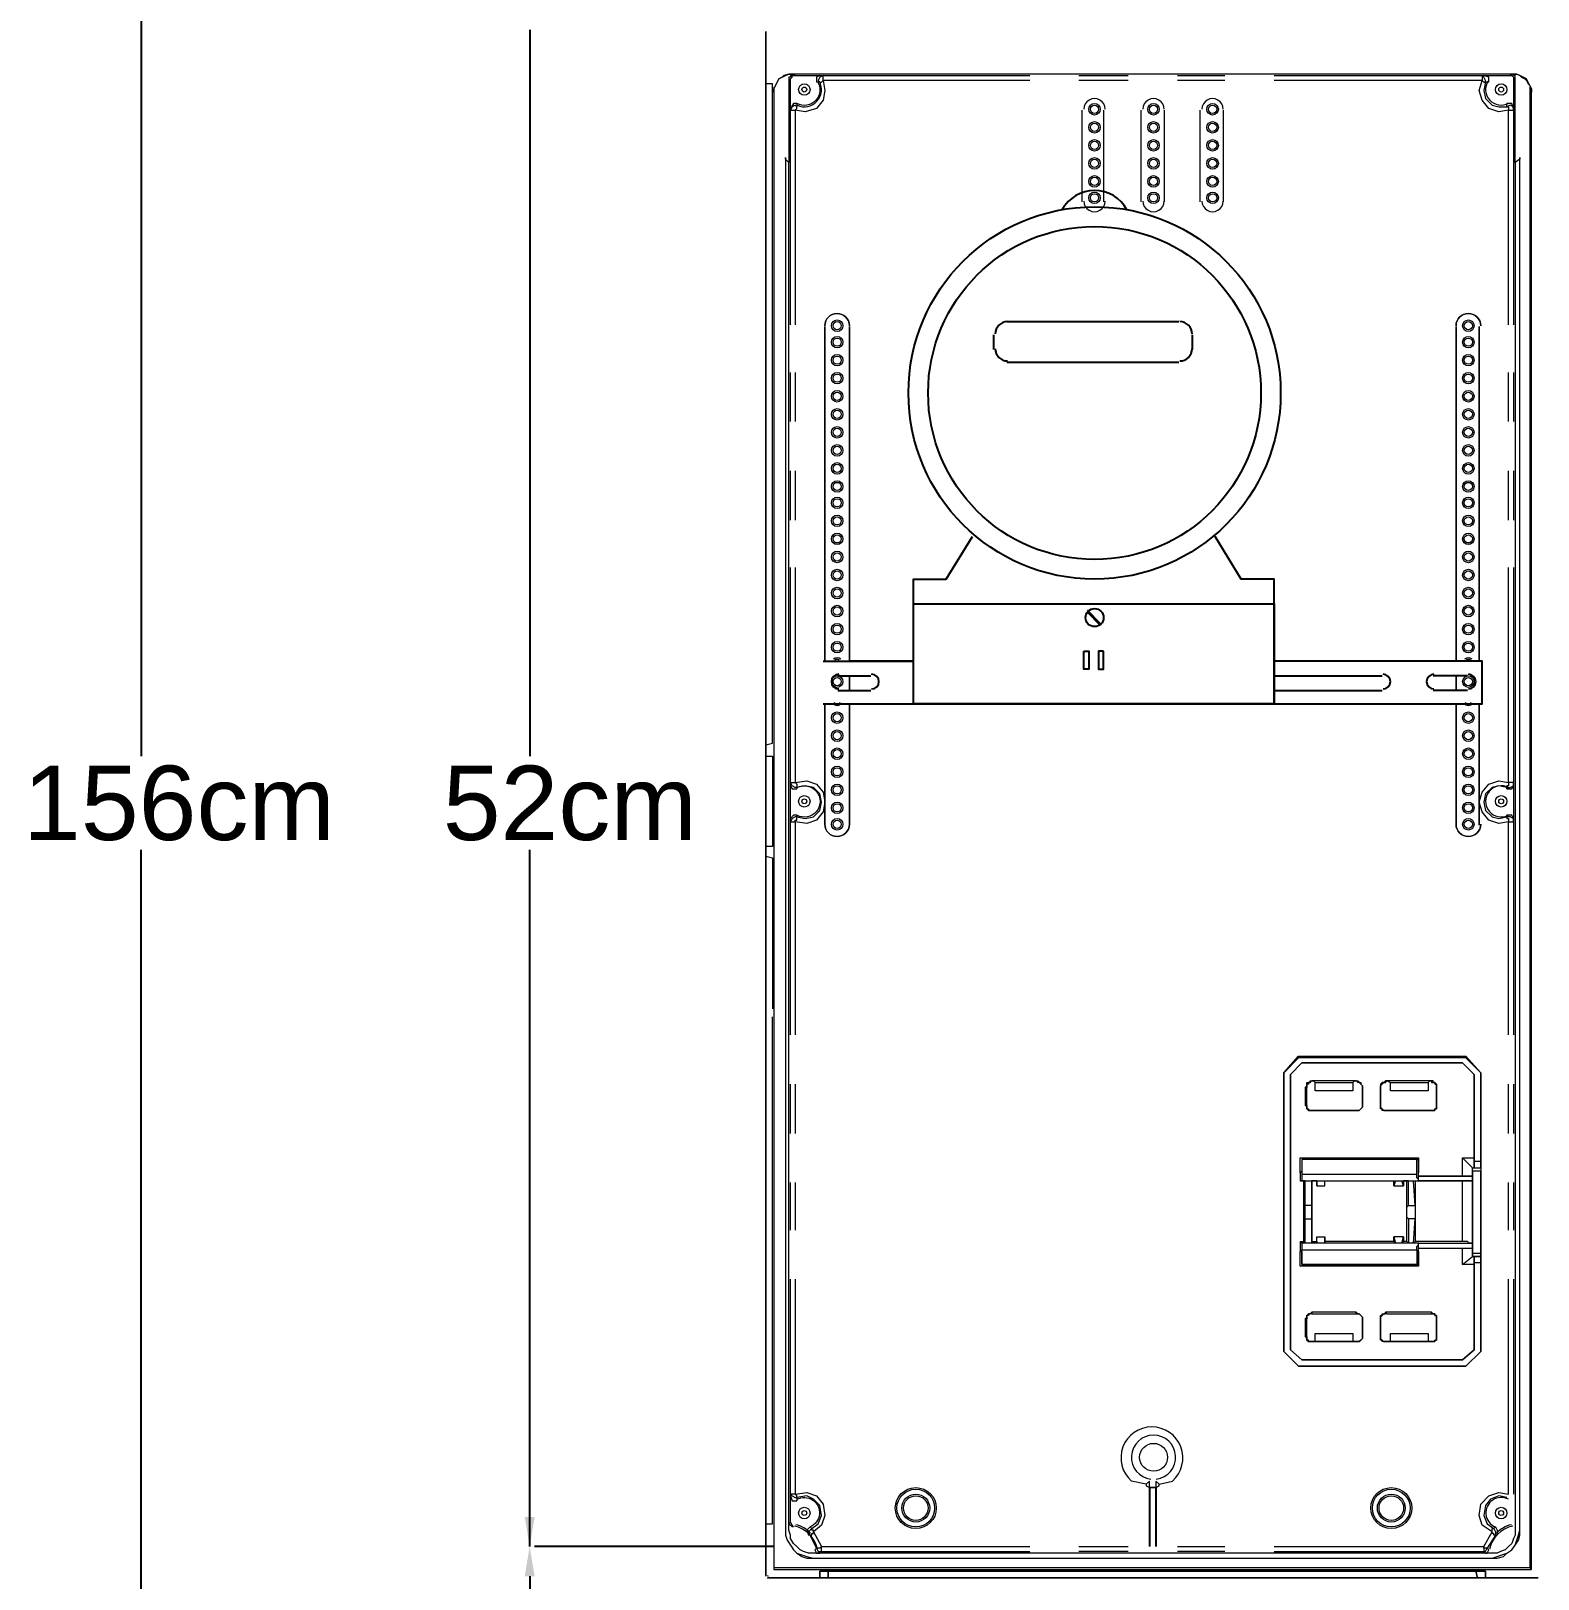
# Model space of a CAD drawing. Header units: millimetres. Extents: x -305 to 1353, y -289 to 1176.
# Drawn here: x -256 to -204.4, y 368.5 to 421.5 of the extents above; entities that cross this region are included whole.
import ezdxf

# ---------------------------------------------------------------- set-up
doc = ezdxf.new("R2010")
doc.units = ezdxf.units.MM
doc.header["$MEASUREMENT"] = 0
doc.layers.add('PDF_0', color=7, linetype='Continuous')
doc.layers.add('PDF_Text', color=7, linetype='Continuous')
doc.styles.add('PDF Arial', font='arial.ttf')

msp = doc.modelspace()

# ---------------------------------------------------------------- linework, layer by layer
at = {"layer": 'PDF_0', "color": 150, "lineweight": 25, "true_color": 0x007eff}
for points in [[(-252.211, 473.533), (-252.211, 396.654)], [(-238.902, 421.531), (-238.902, 396.654)], [(-252.211, 316.574), (-252.211, 393.453)], [(-238.902, 369.586), (-238.902, 393.453)], [(-230.534, 369.586), (-238.733, 369.586)], [(-238.902, 368.575), (-238.902, 343.641)]]:
    msp.add_lwpolyline(points, dxfattribs=at)
at = {"layer": 'PDF_0', "lineweight": 18}
for points in [[(-230.815, 368.575), (-230.815, 421.475)], [(-230.534, 419.397), (-230.534, 419.51), (-230.478, 419.622), (-230.422, 419.734), (-230.366, 419.847), (-230.253, 419.903), (-230.141, 419.959), (-230.029, 420.015), (-229.916, 420.015), (-230.029, 420.015), (-230.197, 419.959), (-230.253, 419.903), (-230.366, 419.847), (-230.422, 419.734), (-230.478, 419.622), (-230.534, 419.51)], [(-205.207, 420.015), (-205.095, 420.015), (-204.983, 419.959), (-204.926, 419.903), (-204.814, 419.847), (-204.758, 419.79), (-204.702, 419.678), (-204.646, 419.622), (-204.59, 419.51), (-204.59, 419.397), (-204.59, 419.51), (-204.646, 419.622), (-204.702, 419.734), (-204.758, 419.847), (-204.87, 419.903), (-204.983, 419.959), (-205.095, 420.015)], [(-229.186, 369.193), (-205.937, 369.193), (-205.769, 369.249), (-205.6, 369.305), (-205.432, 369.361), (-205.263, 369.474), (-205.151, 369.642), (-205.095, 369.811), (-205.039, 369.979), (-204.983, 370.148), (-204.983, 417.095), (-205.151, 416.983), (-205.151, 370.148), (-205.151, 369.979), (-205.207, 369.867), (-205.263, 369.698), (-205.376, 369.586), (-205.488, 369.474), (-205.656, 369.417), (-205.769, 369.361), (-205.937, 369.361), (-229.186, 369.361), (-229.355, 369.361), (-229.523, 369.417), (-229.636, 369.474), (-229.748, 369.586), (-229.86, 369.698), (-229.973, 369.867), (-229.973, 369.979), (-230.029, 370.148), (-230.029, 416.983), (-230.141, 417.095), (-230.141, 370.148), (-230.141, 369.979), (-230.085, 369.811), (-229.973, 369.642), (-229.86, 369.474), (-229.748, 369.361), (-229.579, 369.305), (-229.411, 369.249)], [(-228.793, 411.367), (-228.793, 399.911)], [(-227.951, 399.911), (-227.951, 411.367)], [(-207.173, 411.367), (-207.173, 399.911)], [(-206.387, 399.911), (-206.387, 411.367)], [(-227.951, 398.9), (-227.951, 399.405)], [(-207.173, 399.405), (-207.173, 398.9)], [(-228.793, 398.451), (-228.793, 394.295)], [(-227.951, 394.295), (-227.951, 398.451)], [(-207.173, 394.295), (-207.173, 398.451)], [(-206.387, 394.295), (-206.387, 398.451)], [(-213.069, 376.269), (-213.069, 385.815), (-212.564, 386.377), (-212.564, 386.321), (-213.069, 385.815)], [(-210.598, 385.535), (-212.115, 385.535), (-212.058, 385.535), (-212.002, 385.478), (-210.711, 385.478), (-210.654, 385.535)], [(-210.374, 385.31), (-210.374, 385.366), (-210.43, 385.422), (-210.486, 385.478), (-210.542, 385.478), (-210.598, 385.535), (-210.542, 385.535), (-210.486, 385.478), (-210.43, 385.478), (-210.43, 385.422), (-210.374, 385.366)], [(-208.015, 385.535), (-209.588, 385.535), (-209.531, 385.535), (-209.419, 385.478), (-208.127, 385.478), (-208.071, 385.535)], [(-207.847, 385.31), (-207.847, 385.366), (-207.847, 385.422), (-207.903, 385.478), (-207.959, 385.478), (-207.959, 385.535), (-208.015, 385.535), (-208.015, 385.478), (-207.959, 385.478), (-207.903, 385.478), (-207.903, 385.422), (-207.847, 385.422), (-207.847, 385.366)], [(-210.598, 384.524), (-210.542, 384.524), (-210.486, 384.524), (-210.43, 384.58), (-210.374, 384.636), (-210.374, 384.692), (-210.374, 384.636), (-210.43, 384.58), (-210.486, 384.524), (-210.542, 384.524)], [(-209.756, 384.692), (-209.756, 384.636), (-209.7, 384.58), (-209.644, 384.524), (-209.588, 384.524), (-209.531, 384.524), (-209.588, 384.524), (-209.644, 384.524), (-209.7, 384.524), (-209.7, 384.58), (-209.756, 384.58), (-209.756, 384.636)], [(-206.611, 382.277), (-208.464, 382.277), (-206.948, 382.277), (-206.892, 382.277), (-206.836, 382.277), (-206.78, 382.277), (-206.723, 382.277), (-206.667, 382.277)], [(-208.97, 381.941), (-209.026, 382.109), (-208.97, 382.109)], [(-211.665, 379.975), (-211.946, 379.975), (-212.115, 379.975), (-212.339, 379.975), (-212.452, 379.975), (-212.452, 379.919), (-212.452, 379.863), (-212.452, 379.807), (-212.452, 379.75), (-208.521, 379.75), (-208.521, 379.807), (-208.521, 379.863), (-208.464, 379.919), (-208.464, 379.975), (-208.633, 379.975), (-208.801, 379.975), (-209.026, 379.975), (-209.251, 379.975)], [(-212.115, 377.56), (-212.171, 377.56), (-212.227, 377.56), (-212.227, 377.504), (-212.283, 377.504), (-212.283, 377.448), (-212.283, 377.392), (-212.339, 377.392), (-212.283, 377.448), (-212.283, 377.504), (-212.227, 377.56), (-212.171, 377.56), (-212.115, 377.616)], [(-208.015, 377.616), (-209.588, 377.616), (-209.531, 377.56), (-208.015, 377.56)], [(-209.756, 376.774), (-209.756, 376.718), (-209.7, 376.662), (-209.644, 376.606), (-209.588, 376.606), (-209.531, 376.606), (-209.588, 376.606), (-209.644, 376.606), (-209.7, 376.606), (-209.7, 376.662), (-209.756, 376.662), (-209.756, 376.718)], [(-208.015, 376.606), (-207.959, 376.606), (-207.903, 376.606), (-207.903, 376.662), (-207.847, 376.662), (-207.847, 376.718), (-207.847, 376.774), (-207.847, 376.718), (-207.847, 376.662), (-207.903, 376.662), (-207.903, 376.606), (-207.959, 376.606)], [(-217.786, 371.664), (-217.674, 371.608), (-217.45, 371.608), (-217.337, 371.664), (-217.337, 371.72), (-217.45, 371.832), (-217.45, 371.608), (-217.674, 371.608), (-217.674, 371.832), (-217.786, 371.72)], [(-230.759, 368.519), (-204.365, 368.519)], [(-204.365, 368.519), (-230.759, 368.519)], [(-228.962, 368.519), (-228.962, 368.744), (-228.681, 368.744), (-206.499, 368.744), (-206.162, 368.744), (-206.162, 368.519), (-206.162, 368.744), (-206.499, 368.744), (-228.681, 368.744), (-228.962, 368.744)]]:
    msp.add_lwpolyline(points, close=True, dxfattribs=at)
for points in [[(-205.151, 416.983), (-205.151, 419.847), (-205.151, 419.903), (-205.151, 419.959), (-205.207, 419.959), (-205.207, 420.015), (-205.263, 420.015), (-229.86, 420.015), (-229.916, 420.015), (-229.916, 419.959), (-229.973, 419.959), (-229.973, 419.903), (-230.029, 419.903), (-230.029, 419.847), (-230.029, 416.983)], [(-205.207, 420.015), (-229.916, 420.015)], [(-206.05, 419.734), (-206.05, 419.903), (-206.218, 419.959), (-205.32, 419.959), (-205.263, 419.959), (-205.207, 419.903), (-205.207, 419.847), (-205.207, 419.79), (-205.207, 418.836), (-205.263, 419.004), (-205.432, 419.004)], [(-230.815, 397.047), (-230.59, 397.103), (-230.59, 419.678), (-230.815, 419.678)], [(-230.534, 419.566), (-230.534, 368.856)], [(-230.534, 419.397), (-230.534, 368.8)], [(-230.534, 419.397), (-230.534, 419.397)], [(-204.646, 419.566), (-204.646, 368.856), (-204.59, 368.8), (-204.59, 419.397)], [(-219.977, 415.635), (-219.977, 418.78)], [(-219.247, 418.78), (-219.247, 415.635)], [(-217.955, 415.635), (-217.955, 418.78)], [(-217.169, 418.78), (-217.169, 415.635)], [(-215.933, 415.635), (-215.933, 418.78)], [(-215.147, 418.78), (-215.147, 415.635)], [(-230.141, 417.095), (-230.141, 417.151), (-230.141, 370.148), (-230.141, 369.979), (-230.085, 369.811), (-229.973, 369.642), (-229.86, 369.474), (-229.748, 369.361), (-229.579, 369.249), (-229.411, 369.193), (-229.186, 369.193), (-205.937, 369.193), (-205.769, 369.193), (-205.544, 369.249), (-205.432, 369.361), (-205.263, 369.474), (-205.151, 369.642), (-205.039, 369.811), (-204.983, 369.979), (-204.983, 370.148), (-204.983, 417.151), (-204.983, 417.095)], [(-230.029, 416.983), (-230.029, 416.983)], [(-228.793, 411.367), (-228.793, 411.367)], [(-227.951, 411.367), (-227.951, 411.367)], [(-207.173, 411.367), (-207.173, 411.367)], [(-206.387, 411.367), (-206.387, 411.367)], [(-230.815, 396.654), (-230.59, 396.654), (-230.59, 393.565), (-230.815, 393.565)], [(-205.432, 395.531), (-205.263, 395.531), (-205.207, 395.643), (-205.207, 394.52), (-205.263, 394.632), (-205.432, 394.632)], [(-230.815, 393.228), (-230.59, 393.172), (-230.59, 388.005)], [(-230.815, 370.372), (-230.59, 370.372), (-230.59, 387.725)], [(-212.845, 385.759), (-212.452, 386.152), (-212.845, 385.759)], [(-212.564, 386.377), (-206.836, 386.377), (-206.836, 386.321), (-212.564, 386.321)], [(-212.452, 386.152), (-206.948, 386.152), (-212.452, 386.152)], [(-206.948, 386.152), (-206.555, 385.759), (-206.948, 386.152)], [(-206.836, 386.321), (-206.33, 385.815), (-206.836, 386.377)], [(-212.845, 376.325), (-212.845, 385.759), (-212.845, 376.325)], [(-212.339, 385.31), (-212.283, 385.366), (-212.283, 385.422), (-212.283, 385.478), (-212.227, 385.478), (-212.171, 385.478), (-212.171, 385.535), (-212.115, 385.535), (-212.171, 385.478), (-212.227, 385.478), (-212.227, 385.422), (-212.283, 385.422), (-212.283, 385.366), (-212.283, 385.31)], [(-210.711, 385.478), (-210.711, 385.198), (-212.002, 385.198), (-212.002, 385.478)], [(-209.588, 385.535), (-209.644, 385.478), (-209.7, 385.478), (-209.756, 385.422), (-209.756, 385.366), (-209.756, 385.31), (-209.756, 384.692), (-209.756, 385.31), (-209.756, 385.366), (-209.7, 385.422), (-209.644, 385.478), (-209.588, 385.478), (-209.531, 385.535)], [(-208.127, 385.478), (-208.127, 385.198), (-209.419, 385.198), (-209.419, 385.478)], [(-206.611, 382.446), (-206.611, 379.638), (-206.611, 379.526), (-206.611, 379.807), (-206.611, 379.975), (-206.611, 382.109), (-206.611, 382.277), (-206.611, 382.558), (-206.33, 382.558), (-206.33, 382.446), (-206.611, 382.446), (-206.611, 382.558), (-206.555, 382.558), (-206.33, 382.558), (-206.33, 382.614), (-206.33, 382.671), (-206.33, 382.727), (-206.33, 382.783), (-206.33, 385.815), (-206.33, 376.269), (-206.33, 379.301), (-206.33, 379.357), (-206.33, 379.413), (-206.33, 379.47), (-206.33, 379.526), (-206.555, 379.526), (-206.611, 379.526), (-206.33, 379.526), (-206.33, 379.638)], [(-206.555, 382.783), (-206.555, 385.759), (-206.555, 382.895), (-206.555, 382.839), (-206.555, 382.783), (-206.555, 382.727), (-206.555, 382.671), (-206.555, 382.614), (-206.555, 382.558), (-206.555, 382.614), (-206.555, 382.671), (-206.555, 382.727), (-206.555, 382.783), (-206.33, 382.783)], [(-212.283, 384.692), (-212.283, 385.31), (-212.339, 385.31), (-212.339, 384.692), (-212.283, 384.692), (-212.283, 384.636), (-212.283, 384.58), (-212.227, 384.58), (-212.227, 384.524), (-212.171, 384.524), (-212.115, 384.524), (-212.171, 384.524), (-212.227, 384.524), (-212.283, 384.58), (-212.283, 384.636), (-212.283, 384.692), (-212.339, 384.692)], [(-210.374, 384.692), (-210.374, 385.31), (-210.374, 384.692)], [(-209.588, 384.524), (-208.015, 384.524), (-207.959, 384.524), (-207.903, 384.524), (-207.903, 384.58), (-207.847, 384.58), (-207.847, 384.636), (-207.847, 384.692), (-207.847, 385.31), (-207.847, 384.692), (-207.847, 384.636), (-207.847, 384.58), (-207.903, 384.58), (-207.903, 384.524), (-207.959, 384.524), (-208.015, 384.524), (-209.531, 384.524)], [(-212.115, 384.524), (-210.598, 384.524), (-212.115, 384.524)], [(-212.508, 382.39), (-212.508, 382.895), (-208.464, 382.895), (-208.464, 382.39)], [(-208.521, 382.839), (-208.464, 382.839), (-212.452, 382.839), (-212.452, 382.502), (-212.452, 382.446), (-212.508, 382.39), (-212.508, 382.109), (-212.452, 382.109)], [(-208.521, 382.334), (-208.521, 382.839), (-212.452, 382.839), (-212.452, 382.334), (-212.452, 382.277), (-212.452, 382.221), (-212.452, 382.165), (-212.452, 382.109), (-212.339, 382.109), (-212.115, 382.109), (-211.946, 382.109), (-211.665, 382.109), (-209.251, 382.109), (-209.026, 382.109), (-208.801, 382.109), (-208.633, 382.109), (-208.464, 382.109), (-208.464, 382.165), (-208.521, 382.221), (-208.521, 382.277), (-208.521, 382.334), (-212.452, 382.334)], [(-208.801, 381.267), (-208.577, 381.267), (-208.633, 382.109), (-208.577, 382.109), (-206.948, 382.109), (-206.892, 382.109), (-206.836, 382.109), (-206.78, 382.109), (-206.723, 382.109), (-206.667, 382.109), (-206.611, 382.109), (-208.464, 382.109), (-208.464, 382.277), (-208.464, 382.39), (-208.464, 382.446), (-208.464, 382.502), (-208.464, 382.839)], [(-206.948, 382.277), (-206.948, 382.895), (-206.611, 382.558)], [(-206.948, 382.895), (-206.555, 382.895)], [(-206.611, 379.638), (-206.33, 379.638), (-206.33, 382.446)], [(-212.395, 382.109), (-212.395, 380.031), (-212.339, 379.975), (-212.339, 380.817), (-212.339, 380.874), (-212.339, 380.93), (-212.339, 380.986), (-212.339, 381.042), (-212.339, 381.098), (-212.339, 381.154), (-212.339, 381.21), (-212.339, 381.267), (-212.339, 382.109), (-212.395, 382.109), (-212.508, 382.109)], [(-211.946, 381.941), (-211.946, 382.109), (-212.115, 382.109), (-212.115, 381.267), (-212.339, 381.267)], [(-212.115, 380.031), (-212.115, 382.109)], [(-211.946, 382.109), (-211.946, 381.941), (-211.665, 381.941), (-211.665, 382.109)], [(-211.665, 381.941), (-211.665, 382.109), (-209.307, 382.109), (-209.251, 382.109), (-209.307, 381.941), (-208.97, 381.941)], [(-209.307, 381.941), (-209.307, 382.109)], [(-208.801, 380.817), (-208.857, 380.874), (-208.857, 380.93), (-208.857, 380.986), (-208.857, 381.042), (-208.857, 381.098), (-208.857, 381.154), (-208.857, 381.21), (-208.801, 381.267), (-208.801, 382.109), (-208.857, 382.109), (-208.97, 382.109)], [(-208.857, 380.031), (-208.857, 382.109)], [(-208.577, 382.109), (-208.577, 380.031)], [(-206.948, 380.031), (-206.948, 382.109)], [(-212.115, 381.267), (-212.115, 381.21), (-212.115, 381.154), (-212.115, 381.098), (-212.115, 381.042), (-212.115, 380.986), (-212.115, 380.93), (-212.115, 380.874), (-212.115, 380.817)], [(-208.577, 381.267), (-208.577, 381.21), (-208.577, 381.154), (-208.577, 381.098), (-208.577, 381.042), (-208.577, 380.986), (-208.577, 380.93), (-208.577, 380.874), (-208.577, 380.817)], [(-212.339, 380.817), (-212.115, 380.817), (-212.115, 379.975), (-212.115, 380.031), (-211.946, 380.031), (-211.946, 379.975), (-211.946, 380.2), (-211.665, 380.2), (-211.665, 379.975), (-211.665, 380.031)], [(-208.521, 379.75), (-208.521, 379.245), (-208.464, 379.245), (-208.464, 379.638), (-208.464, 379.694), (-208.464, 379.807), (-208.464, 379.975), (-206.611, 379.975), (-206.667, 379.975), (-206.723, 379.975), (-206.78, 380.031), (-206.836, 380.031), (-206.892, 380.031), (-206.948, 380.031), (-208.577, 380.031), (-208.633, 379.975), (-208.577, 380.817), (-208.801, 380.817), (-208.801, 379.975), (-208.857, 380.031), (-208.97, 380.031), (-209.026, 379.975), (-208.97, 380.2), (-209.307, 380.2), (-209.251, 379.975), (-209.307, 380.031), (-211.665, 380.031), (-211.665, 380.2)], [(-211.946, 380.031), (-211.946, 380.2)], [(-209.307, 380.031), (-209.307, 380.2)], [(-208.97, 380.2), (-208.97, 380.031)], [(-212.452, 379.975), (-212.508, 380.031), (-212.508, 379.694), (-212.452, 379.694), (-212.452, 379.638), (-212.452, 379.245), (-212.452, 379.75)], [(-212.508, 380.031), (-212.395, 380.031)], [(-208.464, 379.694), (-208.464, 379.189), (-212.508, 379.189), (-212.508, 379.694)], [(-208.464, 379.807), (-206.611, 379.807)], [(-206.948, 379.245), (-206.948, 379.807)], [(-208.464, 379.245), (-212.452, 379.245), (-208.521, 379.245)], [(-206.555, 379.245), (-206.948, 379.245), (-206.611, 379.526)], [(-206.33, 379.301), (-206.555, 379.301), (-206.555, 379.357), (-206.555, 379.413), (-206.555, 379.47), (-206.555, 379.526), (-206.555, 379.47), (-206.555, 379.413), (-206.555, 379.357), (-206.555, 379.301), (-206.555, 379.245), (-206.555, 376.325), (-206.555, 379.301)], [(-212.339, 376.774), (-212.283, 376.774), (-212.283, 376.718), (-212.283, 376.662), (-212.227, 376.606), (-212.171, 376.606), (-212.115, 376.606), (-210.598, 376.606), (-210.542, 376.606), (-210.486, 376.606), (-210.43, 376.662), (-210.374, 376.718), (-210.374, 376.774), (-210.374, 377.392), (-210.374, 377.448), (-210.43, 377.504), (-210.486, 377.56), (-210.542, 377.56), (-210.598, 377.616), (-212.115, 377.616)], [(-210.598, 377.56), (-210.542, 377.56), (-210.486, 377.56), (-210.43, 377.504), (-210.374, 377.448), (-210.374, 377.392), (-210.374, 376.774), (-210.374, 376.718), (-210.43, 376.662), (-210.486, 376.606), (-210.542, 376.606), (-210.598, 376.606), (-210.654, 376.606), (-210.711, 376.606), (-212.002, 376.606), (-212.058, 376.606), (-212.115, 376.606), (-212.171, 376.606), (-212.227, 376.606), (-212.227, 376.662), (-212.283, 376.662), (-212.283, 376.718), (-212.283, 376.774)], [(-212.115, 377.56), (-210.598, 377.56), (-210.598, 377.616)], [(-209.531, 377.56), (-209.588, 377.56), (-209.644, 377.56), (-209.7, 377.504), (-209.756, 377.448), (-209.756, 377.392), (-209.756, 377.448), (-209.756, 377.504), (-209.7, 377.504), (-209.7, 377.56), (-209.644, 377.56), (-209.588, 377.56), (-209.588, 377.616)], [(-208.015, 377.56), (-207.959, 377.56), (-207.903, 377.56), (-207.903, 377.504), (-207.847, 377.504), (-207.847, 377.448), (-207.847, 377.392), (-207.847, 377.448), (-207.847, 377.504), (-207.903, 377.504), (-207.903, 377.56), (-207.959, 377.56), (-208.015, 377.616)], [(-212.339, 377.392), (-212.339, 376.774), (-212.283, 376.774), (-212.283, 377.392)], [(-209.756, 376.774), (-209.756, 377.392), (-209.756, 376.774)], [(-207.847, 377.392), (-207.847, 376.774), (-207.847, 377.392)], [(-212.002, 376.606), (-212.002, 376.886), (-210.711, 376.886), (-210.711, 376.606)], [(-209.588, 376.606), (-208.015, 376.606), (-208.071, 376.606), (-208.127, 376.606), (-209.419, 376.606), (-209.531, 376.606)], [(-209.419, 376.606), (-209.419, 376.886), (-208.127, 376.886), (-208.127, 376.606)], [(-212.564, 375.763), (-213.069, 376.269), (-212.564, 375.763)], [(-212.452, 375.988), (-212.845, 376.325), (-212.452, 375.988)], [(-212.452, 375.988), (-206.948, 375.988), (-212.452, 375.988)], [(-206.555, 376.325), (-206.948, 375.988), (-206.555, 376.325)], [(-206.33, 376.269), (-206.836, 375.763), (-206.33, 376.269)], [(-212.564, 375.763), (-206.836, 375.763), (-212.564, 375.763)], [(-217.786, 371.72), (-218.292, 371.832)], [(-217.786, 371.72), (-217.786, 371.72)], [(-217.337, 371.72), (-216.888, 371.832)], [(-229.86, 370.26), (-229.916, 370.316), (-229.973, 370.428), (-229.973, 371.327), (-229.916, 371.158), (-229.748, 371.158)], [(-230.141, 370.148), (-230.141, 370.148)], [(-229.13, 369.474), (-229.074, 369.361), (-228.962, 369.361), (-229.186, 369.361), (-229.355, 369.361), (-229.523, 369.417), (-229.636, 369.474), (-229.748, 369.586), (-229.86, 369.698), (-229.973, 369.867), (-229.973, 369.979), (-230.029, 370.148), (-230.029, 370.372), (-229.973, 370.316), (-229.916, 370.26)], [(-205.151, 370.148), (-205.151, 369.979), (-205.207, 369.867), (-205.263, 369.698), (-205.376, 369.586), (-205.488, 369.474), (-205.656, 369.417), (-205.769, 369.361), (-205.937, 369.361), (-206.162, 369.361), (-206.106, 369.361), (-206.05, 369.474)], [(-229.186, 369.193), (-229.186, 369.193)], [(-205.937, 369.193), (-205.937, 369.193)], [(-204.365, 368.519), (-230.759, 368.519)], [(-204.646, 368.856), (-230.534, 368.856), (-230.534, 368.8), (-204.59, 368.8)], [(-206.162, 368.519), (-206.162, 368.744), (-206.499, 368.744), (-228.681, 368.744), (-228.962, 368.744), (-228.962, 368.519)]]:
    msp.add_lwpolyline(points, dxfattribs=at)
for points in [[(-229.047, 419.772, -0.775478), (-229.748, 419.004), (-229.86, 419.004), (-229.973, 418.836), (-229.973, 419.79), (-229.973, 419.847), (-229.916, 419.903), (-229.916, 419.959), (-229.86, 419.959), (-229.804, 419.959), (-228.962, 419.959), (-229.074, 419.903), (-229.074, 419.734)], [(-229.748, 395.579, -1.671898), (-229.748, 394.632), (-229.86, 394.632), (-229.973, 394.52), (-229.973, 395.643), (-229.916, 395.531), (-229.748, 395.531)], [(-229.748, 371.207, -1.055203), (-229.299, 370.26), (-229.411, 370.148), (-229.355, 369.979)], [(-205.376, 371.207, 1.055362), (-205.825, 370.26), (-205.769, 370.148), (-205.769, 369.979)]]:
    msp.add_lwpolyline(points, format="xyb", dxfattribs=at)
at = {"layer": 'PDF_0', "lineweight": 0}
for points in [[(-229.86, 420.015), (-229.804, 419.959)], [(-221.774, 419.79), (-228.849, 419.79), (-228.849, 419.959), (-228.962, 419.903), (-229.018, 419.79), (-228.962, 419.734), (-229.074, 419.734)], [(-228.962, 419.959), (-228.849, 419.959), (-221.774, 419.959)], [(-220.089, 419.959), (-218.404, 419.959)], [(-216.719, 419.959), (-215.091, 419.959)], [(-213.406, 419.959), (-206.274, 419.959), (-206.218, 419.959)], [(-205.32, 419.959), (-205.263, 420.015)], [(-229.973, 419.79), (-230.029, 419.847)], [(-228.962, 419.734), (-228.906, 419.734), (-228.849, 419.79), (-228.793, 419.453), (-228.849, 419.117), (-229.074, 418.836), (-229.467, 418.723), (-229.804, 418.78), (-229.748, 418.836), (-229.748, 418.892)], [(-218.404, 419.79), (-220.089, 419.79)], [(-215.091, 419.79), (-216.719, 419.79)], [(-206.05, 419.734), (-206.162, 419.734), (-206.218, 419.453), (-206.162, 419.173), (-205.937, 418.948), (-205.713, 418.892), (-205.432, 418.892), (-205.376, 418.892), (-205.376, 418.836), (-205.376, 418.78), (-205.713, 418.723), (-206.05, 418.836), (-206.274, 419.117), (-206.387, 419.453), (-206.274, 419.79), (-213.406, 419.79)], [(-205.151, 419.847), (-205.207, 419.79)], [(-229.748, 419.004), (-229.748, 418.892), (-229.804, 418.948), (-229.916, 418.892), (-229.973, 418.78), (-229.804, 418.78), (-229.804, 411.423)], [(-229.973, 411.423), (-229.973, 418.78), (-229.973, 418.836)], [(-205.376, 411.423), (-205.376, 418.78), (-205.207, 418.78), (-205.207, 418.892), (-205.32, 418.948), (-205.432, 418.892), (-205.432, 419.004)], [(-205.207, 418.836), (-205.207, 418.78), (-205.207, 411.423)], [(-229.973, 408.11), (-229.973, 409.794)], [(-229.804, 409.794), (-229.804, 408.11)], [(-205.376, 408.11), (-205.376, 409.794)], [(-205.207, 409.794), (-205.207, 408.11)], [(-229.973, 404.74), (-229.973, 406.425)], [(-229.804, 406.425), (-229.804, 404.74)], [(-205.376, 404.74), (-205.376, 406.425)], [(-205.207, 406.425), (-205.207, 404.74)], [(-229.973, 395.643), (-229.973, 395.755), (-229.973, 403.112)], [(-229.804, 403.112), (-229.804, 395.755), (-229.748, 395.699), (-229.748, 395.643), (-229.748, 395.587), (-229.804, 395.587), (-229.916, 395.643), (-229.973, 395.755), (-229.804, 395.755), (-229.411, 395.811), (-229.074, 395.699), (-228.849, 395.418), (-228.793, 395.081), (-228.849, 394.744), (-229.074, 394.464), (-229.411, 394.351), (-229.804, 394.407), (-229.804, 394.464), (-229.748, 394.464), (-229.748, 394.52), (-229.748, 394.576), (-229.467, 394.52), (-229.186, 394.576), (-228.962, 394.8), (-228.906, 395.081), (-228.962, 395.362), (-229.186, 395.587), (-229.467, 395.643), (-229.748, 395.587), (-229.748, 395.531)], [(-205.376, 387.107), (-205.376, 394.407), (-205.207, 394.407), (-205.207, 394.52), (-205.32, 394.576), (-205.432, 394.576), (-205.432, 394.52), (-205.376, 394.52), (-205.376, 394.464), (-205.376, 394.407), (-205.713, 394.351), (-206.05, 394.464), (-206.274, 394.744), (-206.387, 395.081), (-206.274, 395.418), (-206.05, 395.699), (-205.713, 395.811), (-205.376, 395.755), (-205.376, 395.699), (-205.376, 395.643), (-205.432, 395.643), (-205.432, 395.587), (-205.32, 395.587), (-205.207, 395.643), (-205.207, 395.755), (-205.376, 395.755), (-205.376, 403.112)], [(-205.207, 403.112), (-205.207, 395.755), (-205.207, 395.643)], [(-205.432, 395.531), (-205.432, 395.587), (-205.713, 395.643), (-205.937, 395.587), (-206.162, 395.362), (-206.218, 395.081), (-206.162, 394.8), (-205.937, 394.576), (-205.713, 394.52), (-205.432, 394.576), (-205.432, 394.632)], [(-229.748, 394.632), (-229.748, 394.576), (-229.804, 394.576), (-229.916, 394.52), (-229.973, 394.407), (-229.804, 394.407), (-229.804, 387.107)], [(-229.973, 387.107), (-229.973, 394.407), (-229.973, 394.52)], [(-205.207, 394.52), (-205.207, 394.407), (-205.207, 387.107)], [(-229.973, 383.738), (-229.973, 385.422)], [(-229.804, 385.422), (-229.804, 383.738)], [(-205.376, 383.738), (-205.376, 385.422)], [(-205.207, 385.422), (-205.207, 383.738)], [(-229.973, 380.424), (-229.973, 382.053)], [(-229.804, 382.053), (-229.804, 380.424)], [(-205.376, 380.424), (-205.376, 382.053)], [(-205.207, 382.053), (-205.207, 380.424)], [(-229.973, 371.327), (-229.973, 371.383), (-229.973, 378.74)], [(-229.804, 378.74), (-229.804, 371.383), (-229.973, 371.383), (-229.916, 371.327), (-229.804, 371.271), (-229.748, 371.271), (-229.748, 371.158)], [(-213.406, 369.586), (-206.218, 369.586), (-206.218, 369.417), (-206.162, 369.417), (-206.106, 369.53), (-206.162, 369.53), (-206.218, 369.53), (-206.218, 369.586), (-205.937, 370.091), (-205.937, 370.148), (-205.937, 370.204), (-205.881, 370.204), (-205.825, 370.091), (-205.825, 369.979), (-205.881, 369.979), (-205.881, 370.035), (-205.937, 370.035), (-205.937, 370.091), (-206.274, 370.316), (-206.387, 370.653), (-206.33, 371.046), (-206.05, 371.327), (-205.713, 371.439), (-205.376, 371.383), (-205.376, 378.74)], [(-205.207, 378.74), (-205.207, 371.383)], [(-229.299, 370.26), (-229.243, 370.204), (-229.018, 370.372), (-228.906, 370.653), (-228.962, 370.99), (-229.186, 371.214), (-229.411, 371.327), (-229.748, 371.271), (-229.748, 371.327), (-229.804, 371.383), (-229.411, 371.439), (-229.074, 371.327), (-228.849, 371.046), (-228.793, 370.653), (-228.906, 370.316), (-229.186, 370.091), (-229.186, 370.148), (-229.243, 370.148), (-229.243, 370.204), (-229.355, 370.091), (-229.299, 369.979), (-229.243, 369.979), (-229.243, 370.035), (-229.186, 370.035), (-229.186, 370.091), (-228.906, 369.586), (-221.774, 369.586)], [(-205.432, 371.271), (-205.713, 371.327), (-205.993, 371.214), (-206.162, 370.99), (-206.218, 370.653), (-206.106, 370.372), (-205.881, 370.204), (-205.825, 370.26)], [(-230.029, 370.372), (-229.973, 370.428)], [(-230.029, 370.148), (-230.029, 370.148)], [(-229.86, 370.26), (-229.916, 370.26)], [(-229.13, 369.474), (-229.074, 369.53), (-229.018, 369.417), (-228.906, 369.417), (-228.906, 369.586), (-228.962, 369.53), (-229.018, 369.53), (-229.074, 369.53), (-229.299, 369.979), (-229.355, 369.979)], [(-220.089, 369.586), (-218.404, 369.586)], [(-216.719, 369.586), (-215.091, 369.586)], [(-205.769, 369.979), (-205.825, 369.979), (-206.106, 369.53), (-206.05, 369.474)], [(-229.186, 369.361), (-229.186, 369.361)], [(-228.962, 369.361), (-228.906, 369.417), (-221.774, 369.417)], [(-218.404, 369.417), (-220.089, 369.417)], [(-215.091, 369.417), (-216.719, 369.417)], [(-213.406, 369.417), (-206.218, 369.417), (-206.162, 369.361)], [(-205.937, 369.361), (-205.937, 369.361)], [(-228.681, 368.744), (-228.681, 368.519)], [(-206.443, 368.519), (-206.499, 368.744)]]:
    msp.add_lwpolyline(points, dxfattribs=at)
for points in [[(-206.274, 419.959), (-206.274, 419.79), (-206.218, 419.734), (-206.162, 419.734), (-206.162, 419.79), (-206.218, 419.903)], [(-228.681, 368.519), (-228.681, 368.744)], [(-206.499, 368.744), (-206.443, 368.519)]]:
    msp.add_lwpolyline(points, close=True, dxfattribs=at)
at = {"layer": 'PDF_0', "lineweight": 18}
for points in [[(-227.951, 411.395, 0.999967), (-228.793, 411.395, -0.999967)], [(-206.33, 411.395, 0.999967), (-207.173, 411.395, -0.999967)], [(-228.793, 394.323, 0.999977), (-227.951, 394.323, -0.999977)], [(-207.173, 394.323, 0.999977), (-206.33, 394.323, -0.999977)]]:
    msp.add_lwpolyline(points, format="xyb", close=True, dxfattribs=at)
at = {"layer": 'PDF_0', "lineweight": 25}
for points in [[(-222.56, 411.535), (-216.663, 411.535)], [(-223.009, 410.581), (-223.009, 411.086)], [(-216.214, 411.086), (-216.214, 410.581)], [(-216.663, 410.131), (-222.56, 410.131)], [(-225.761, 398.451), (-225.761, 402.719), (-224.638, 402.719), (-223.739, 404.179)], [(-213.406, 398.451), (-213.406, 402.719), (-214.529, 402.719), (-215.428, 404.179)], [(-219.808, 401.652), (-219.359, 401.202)], [(-219.808, 401.596), (-219.359, 401.146)], [(-228.849, 398.451), (-206.274, 398.451), (-206.274, 399.911), (-213.406, 399.911)], [(-228.849, 399.911), (-225.761, 399.911), (-227.951, 399.911)], [(-228.344, 399.405), (-227.221, 399.405)], [(-213.406, 399.405), (-209.7, 399.405)], [(-206.78, 399.405), (-207.959, 399.405)], [(-228.344, 398.9), (-227.221, 398.9)], [(-213.406, 398.9), (-209.7, 398.9)], [(-206.78, 398.9), (-207.959, 398.9)], [(-217.674, 371.608), (-217.674, 369.586)], [(-217.45, 371.608), (-217.45, 369.586)]]:
    msp.add_lwpolyline(points, dxfattribs=at)
for points in [[(-225.761, 401.876), (-213.406, 401.876), (-213.406, 398.451), (-225.761, 398.451)], [(-219.92, 400.248), (-219.752, 400.248), (-219.752, 399.63), (-219.92, 399.63)], [(-219.247, 400.248), (-219.415, 400.248), (-219.415, 399.63), (-219.247, 399.63)]]:
    msp.add_lwpolyline(points, close=True, dxfattribs=at)
for points in [[(-228.316, 399.462, 0.414167), (-228.569, 399.209, 0.414167), (-228.316, 398.956)], [(-227.193, 398.956, 0.414167), (-226.94, 399.209, 0.414167), (-227.193, 399.462)], [(-209.672, 398.956, 0.414167), (-209.419, 399.209, 0.414167), (-209.672, 399.462)], [(-207.931, 399.462, 0.414167), (-208.184, 399.209, 0.414167), (-207.931, 398.956)], [(-206.752, 398.956, 0.414167), (-206.499, 399.209, 0.414167), (-206.752, 399.462)]]:
    msp.add_lwpolyline(points, format="xyb", dxfattribs=at)
at = {"layer": 'PDF_0', "lineweight": 18}
for centre, radius in [((-229.495, 419.482), 0.197), ((-229.495, 419.482), 0.0843), ((-205.628, 419.482), 0.197), ((-205.628, 419.482), 0.0843), ((-219.555, 418.808), 0.197), ((-219.555, 418.808), 0.14), ((-217.534, 418.808), 0.197), ((-217.534, 418.808), 0.14), ((-215.512, 418.808), 0.197), ((-215.512, 418.808), 0.14), ((-219.555, 418.19), 0.197), ((-219.555, 418.19), 0.14), ((-217.534, 418.19), 0.197), ((-217.534, 418.19), 0.14), ((-215.512, 418.19), 0.197), ((-215.512, 418.19), 0.14), ((-219.555, 417.572), 0.197), ((-217.534, 417.572), 0.197), ((-215.512, 417.572), 0.197), ((-219.555, 417.572), 0.14), ((-217.534, 417.572), 0.14), ((-215.512, 417.572), 0.14), ((-219.555, 416.954), 0.197), ((-219.555, 416.955), 0.14), ((-217.534, 416.954), 0.197), ((-217.534, 416.955), 0.14), ((-215.512, 416.954), 0.197), ((-215.512, 416.955), 0.14), ((-219.555, 416.337), 0.197), ((-219.555, 416.337), 0.14), ((-217.534, 416.337), 0.197), ((-217.534, 416.337), 0.14), ((-215.512, 416.337), 0.197), ((-215.512, 416.337), 0.14), ((-219.555, 415.775), 0.197), ((-219.555, 415.775), 0.14), ((-217.534, 415.775), 0.197), ((-217.534, 415.775), 0.14), ((-215.512, 415.775), 0.197), ((-215.512, 415.775), 0.14), ((-228.372, 411.395), 0.197), ((-228.372, 411.395), 0.14), ((-206.752, 411.395), 0.197), ((-206.752, 411.395), 0.14), ((-228.372, 410.833), 0.197), ((-228.372, 410.833), 0.14), ((-206.752, 410.833), 0.197), ((-206.752, 410.833), 0.14), ((-228.372, 410.216), 0.197), ((-228.372, 410.216), 0.14), ((-206.752, 410.216), 0.197), ((-206.752, 410.216), 0.14), ((-228.372, 409.598), 0.197), ((-206.752, 409.598), 0.197), ((-228.372, 409.598), 0.14), ((-206.752, 409.598), 0.14), ((-228.372, 408.98), 0.197), ((-228.372, 408.98), 0.14), ((-206.752, 408.98), 0.197), ((-206.752, 408.98), 0.14), ((-228.372, 408.362), 0.197), ((-228.372, 408.362), 0.14), ((-206.752, 408.362), 0.197), ((-206.752, 408.362), 0.14), ((-228.372, 407.745), 0.197), ((-228.372, 407.745), 0.14), ((-206.752, 407.745), 0.197), ((-206.752, 407.745), 0.14), ((-228.372, 407.127), 0.197), ((-228.372, 407.127), 0.14), ((-206.752, 407.127), 0.197), ((-206.752, 407.127), 0.14), ((-228.372, 406.509), 0.197), ((-228.372, 406.509), 0.14), ((-206.752, 406.509), 0.197), ((-206.752, 406.509), 0.14), ((-228.372, 405.892), 0.197), ((-206.752, 405.892), 0.197), ((-228.372, 405.892), 0.14), ((-206.752, 405.892), 0.14), ((-228.372, 405.33), 0.197), ((-228.372, 405.33), 0.14), ((-206.752, 405.33), 0.197), ((-206.752, 405.33), 0.14), ((-228.372, 404.712), 0.197), ((-228.372, 404.712), 0.14), ((-206.752, 404.712), 0.197), ((-206.752, 404.712), 0.14), ((-228.372, 404.095), 0.197), ((-228.372, 404.095), 0.14), ((-206.752, 404.095), 0.197), ((-206.752, 404.095), 0.14), ((-228.372, 403.477), 0.197), ((-228.372, 403.477), 0.14), ((-206.752, 403.477), 0.197), ((-206.752, 403.477), 0.14), ((-228.372, 402.859), 0.197), ((-228.372, 402.859), 0.14), ((-206.752, 402.859), 0.197), ((-206.752, 402.859), 0.14), ((-228.372, 402.241), 0.197), ((-228.372, 402.241), 0.14), ((-206.752, 402.241), 0.197), ((-206.752, 402.241), 0.14), ((-228.372, 401.624), 0.197), ((-228.372, 401.624), 0.14), ((-206.752, 401.624), 0.197), ((-206.752, 401.624), 0.14), ((-228.372, 401.006), 0.197), ((-228.372, 401.006), 0.14), ((-206.752, 401.006), 0.197), ((-206.752, 401.006), 0.14), ((-228.372, 400.388), 0.197), ((-228.372, 400.388), 0.14), ((-206.752, 400.388), 0.197), ((-206.752, 400.388), 0.14), ((-228.372, 399.209), 0.197), ((-228.372, 399.209), 0.14), ((-206.752, 399.209), 0.197), ((-206.752, 399.209), 0.14), ((-228.372, 397.973), 0.197), ((-206.752, 397.973), 0.197), ((-228.372, 397.973), 0.14), ((-206.752, 397.973), 0.14), ((-228.372, 397.356), 0.197), ((-228.372, 397.356), 0.14), ((-206.752, 397.356), 0.197), ((-206.752, 397.356), 0.14), ((-228.372, 396.738), 0.197), ((-228.372, 396.738), 0.14), ((-206.752, 396.738), 0.197), ((-206.752, 396.738), 0.14), ((-228.372, 396.12), 0.197), ((-228.372, 396.12), 0.14), ((-206.752, 396.12), 0.197), ((-206.752, 396.12), 0.14), ((-228.372, 395.502), 0.197), ((-228.372, 395.502), 0.14), ((-206.752, 395.502), 0.197), ((-206.752, 395.502), 0.14), ((-229.495, 395.109), 0.197), ((-229.495, 395.109), 0.0843), ((-228.372, 394.885), 0.197), ((-228.372, 394.885), 0.14), ((-206.752, 394.885), 0.197), ((-206.752, 394.885), 0.14), ((-205.628, 395.109), 0.197), ((-205.628, 395.109), 0.0843), ((-228.372, 394.323), 0.197), ((-228.372, 394.323), 0.14), ((-206.752, 394.323), 0.197), ((-206.752, 394.323), 0.14), ((-217.534, 372.646), 0.477), ((-217.534, 372.646), 0.477), ((-225.677, 370.906), 0.702), ((-225.677, 370.906), 0.646), ((-225.676, 370.906), 0.477), ((-225.677, 370.906), 0.421), ((-209.391, 370.906), 0.702), ((-209.391, 370.906), 0.646), ((-209.391, 370.906), 0.477), ((-209.391, 370.906), 0.421), ((-229.495, 370.737), 0.197), ((-229.495, 370.737), 0.0843), ((-205.628, 370.737), 0.197), ((-205.628, 370.737), 0.0843)]:
    msp.add_circle(centre, radius, dxfattribs=at)
at = {"layer": 'PDF_0', "lineweight": 25}
for centre, radius in [((-219.555, 409.092), 6.374), ((-219.555, 409.092), 5.7), ((-219.555, 401.399), 0.309)]:
    msp.add_circle(centre, radius, dxfattribs=at)
at = {"layer": 'PDF_0', "lineweight": 18}
for centre, radius, start, end in [((-229.495, 419.482), 0.59, 246.0948, 27.9838), ((-205.628, 419.482), 0.533, 147.0553, 298.2311), ((-219.555, 418.808), 0.365, 359.9996, 180.0017), ((-217.534, 418.808), 0.365, 359.9996, 180.0017), ((-215.512, 418.808), 0.365, 359.9996, 180.0017), ((-219.555, 415.663), 0.365, 179.9983, 0.0017), ((-217.534, 415.663), 0.365, 179.9983, 0.0017), ((-215.512, 415.663), 0.365, 179.9983, 0.0017), ((-228.372, 399.827), 0.197, 49.2012, 130.7988), ((-228.372, 399.827), 0.14, 56.2723, 123.7277), ((-206.752, 399.827), 0.197, 49.2012, 130.7988), ((-206.752, 399.827), 0.14, 56.2723, 123.7277), ((-228.372, 398.591), 0.197, 219.8792, 320.1169), ((-228.372, 398.591), 0.14, 224.7741, 315.2314), ((-206.752, 398.591), 0.197, 219.8792, 320.1169), ((-206.752, 398.591), 0.14, 224.7741, 315.2314), ((-205.628, 395.109), 0.534, 61.7806, 298.2246), ((-217.534, 372.646), 0.758, 277.0895, 262.9084), ((-230.057, 369.277), 1.039, 12.3944, 77.6178), ((-230.057, 369.277), 1.095, 45.1249, 75.8326), ((-205.011, 369.277), 1.039, 102.3922, 167.6078), ((-205.011, 369.277), 1.095, 104.1704, 134.8873), ((-230.731, 368.603), 0.0281, 180.0209, 269.9791), ((-230.731, 368.491), 0.0281, 90.0209, 179.9791)]:
    msp.add_arc(centre, radius, start, end, dxfattribs=at)
at = {"layer": 'PDF_0', "lineweight": 25}
for centre, radius, start, end in [((-219.555, 414.764), 1.263, 28.601, 151.2064), ((-222.532, 411.114), 0.421, 90.0013, 179.9987), ((-216.635, 411.114), 0.421, 0.0024, 90.0052), ((-222.532, 410.609), 0.421, 180.0013, 269.9987), ((-216.635, 410.609), 0.421, 270.0013, 359.9987)]:
    msp.add_arc(centre, radius, start, end, dxfattribs=at)
at = {"layer": 'PDF_0', "lineweight": 0}
msp.add_arc((-217.59, 372.626), 1.06, 311.4845, 228.5155, dxfattribs=at)
at = {"layer": 'PDF_0', "color": 150, "true_color": 0x007eff, "transparency": 33554559}
for points in [[(-239.07, 370.597), (-238.733, 370.597), (-238.902, 369.586)], [(-239.07, 368.575), (-238.733, 368.575), (-238.902, 369.586)]]:
    msp.add_solid(points, dxfattribs=at)

# ---------------------------------------------------------------- texts
at = {"layer": 'PDF_Text', "color": 30, "true_color": 0xff7e00, "char_height": 2.548, "attachment_point": 7, "style": 'PDF Arial'}
for s, insert in [('156cm', (-256.254, 393.747)), ('52cm', (-241.878, 393.747))]:
    msp.add_mtext(s, dxfattribs=dict(at, insert=insert))

doc.saveas('drawing.dxf')
